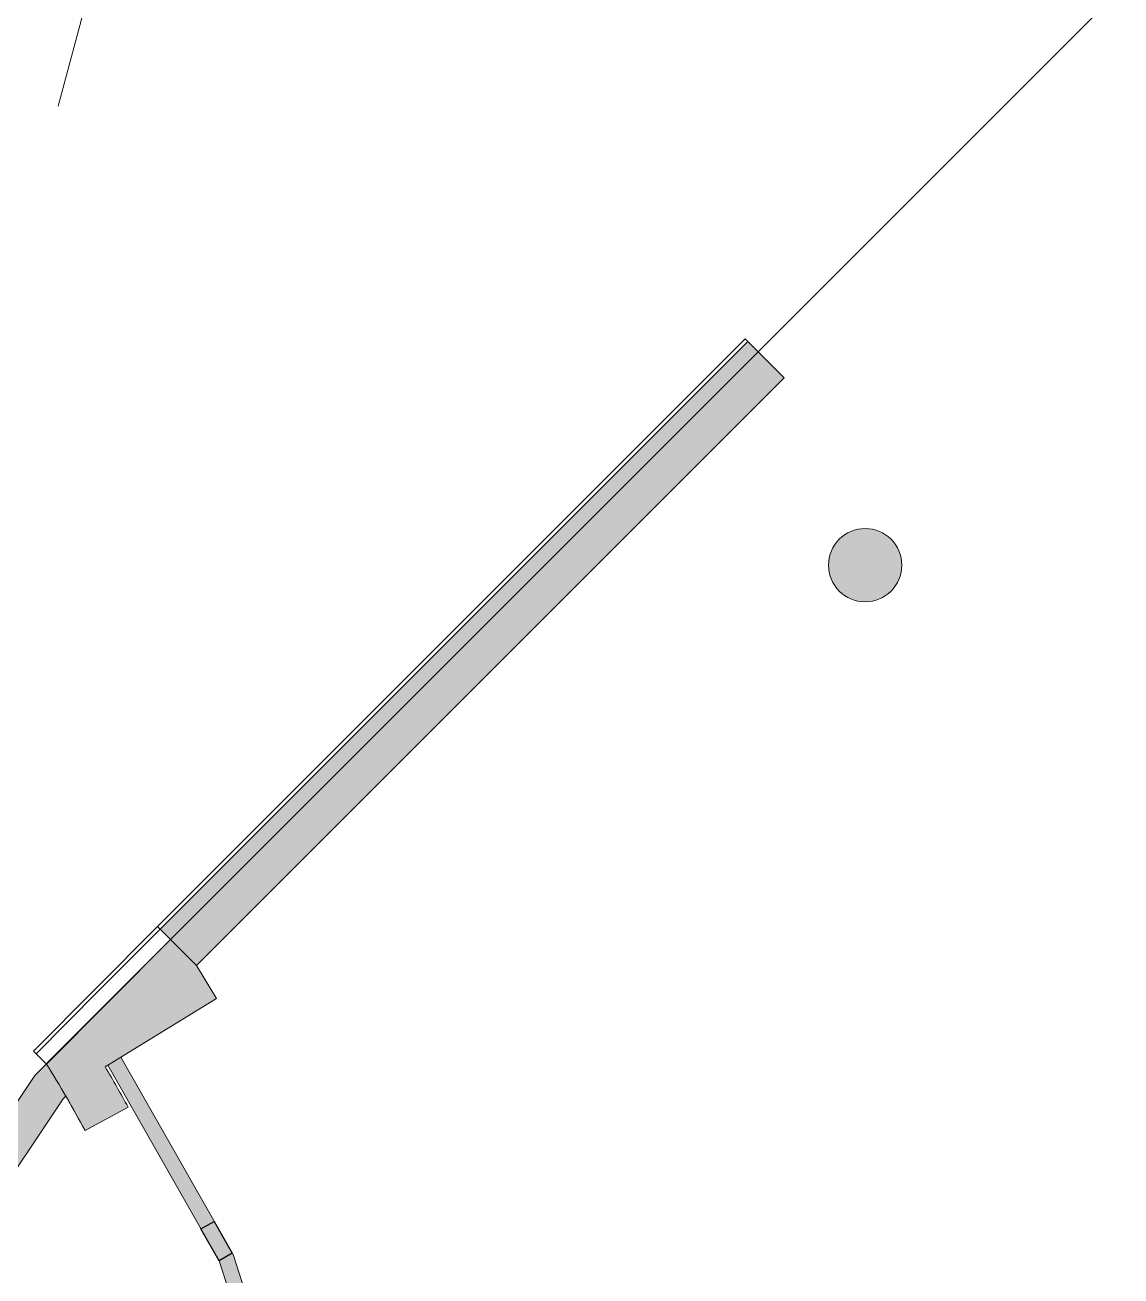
# Model space of a CAD drawing. Header units: millimetres. Extents: x 72919 to 485785, y -53256 to 338519.
# Drawn here: x 347614 to 356589, y 185931 to 196174 of the extents above; entities that cross this region are included whole.
import ezdxf

# ---------------------------------------------------------------- set-up
doc = ezdxf.new("R2010")
doc.units = ezdxf.units.MM
doc.layers.add('door', color=177, linetype='Continuous', lineweight=9)
doc.layers.add('wall', color=5, linetype='Continuous', lineweight=40)

msp = doc.modelspace()

# ---------------------------------------------------------------- hatches: boundary and pattern name
at = {"ltscale": 500, "true_color": 0x000000}
h = msp.add_hatch(color=18, dxfattribs=at)
h.dxf.hatch_style = 1
h.paths.add_polyline_path([(353618.10771, 193497.71035), (348805.95333, 188685.55597), (349018.08537, 188473.42394), (353830.23974, 193285.57831)])
h = msp.add_hatch(color=18, dxfattribs=at)
h.dxf.hatch_style = 1
edge = h.paths.add_edge_path()
edge.add_arc((354494.19079, 191751.61968), 300, 0, 360)
h = msp.add_hatch(color=18, dxfattribs=at)
h.dxf.hatch_style = 1
edge = h.paths.add_edge_path()
edge.add_line((348805.95333, 188685.55597), (347798.6189, 187678.22154))
edge.add_line((347798.6189, 187678.22154), (347790.77972, 187666.59948))
edge.add_arc((336810.43379, 180914.99944), 12890, 28.781721808, 31.586545441, ccw=False)
edge.add_line((348108.00733, 187121.20053), (348458.59146, 187313.79017))
edge.add_arc((336810.43379, 180914.99944), 13290, 28.781721808, 30.422137713)
edge.add_line((348270.64114, 187644.61662), (349183.26591, 188203.87379))
edge.add_line((349183.26591, 188203.87379), (349018.08537, 188473.42394))
edge.add_line((349018.08537, 188473.42394), (348805.95333, 188685.55597))
h = msp.add_hatch(color=18, dxfattribs=at)
h.dxf.hatch_style = 1
edge = h.paths.add_edge_path()
edge.add_line((348805.95333, 188685.55597), (347798.6189, 187678.22154))
edge.add_line((347798.6189, 187678.22154), (347790.77972, 187666.59948))
edge.add_arc((336810.43379, 180914.99944), 12890, 28.781721808, 31.586545441, ccw=False)
edge.add_line((348108.00733, 187121.20053), (348458.59146, 187313.79017))
edge.add_arc((336810.43379, 180914.99944), 13290, 28.781721808, 30.422137713)
edge.add_line((348270.64114, 187644.61662), (349183.26591, 188203.87379))
edge.add_line((349183.26591, 188203.87379), (349018.08537, 188473.42394))
edge.add_line((349018.08537, 188473.42394), (348805.95333, 188685.55597))
h = msp.add_hatch(color=18, dxfattribs=at)
h.dxf.hatch_style = 1
edge = h.paths.add_edge_path()
edge.add_arc((336810.43379, 180914.99944), 13290, 388.781721808, 392.009546584)
edge.add_line((348079.81939, 187959.50426), (347693.39985, 187573.09749))
edge.add_line((347693.39985, 187573.09749), (346512.19943, 185806.34664))
edge.add_line((346512.19943, 185806.34664), (346668.27597, 185500.02818))
edge.add_line((346668.27597, 185500.02818), (347948.22041, 187403.654))
edge.add_arc((342259.42312, 183999.01769), 6629.77851, 388.094889946, 390.899713578, ccw=False)
edge.add_line((348108.00733, 187121.20053), (348458.59146, 187313.79017))
h = msp.add_hatch(color=18, dxfattribs=at)
h.dxf.hatch_style = 1
h.paths.add_polyline_path([(349054.67964, 186317.06509), (349163.36442, 186378.81148), (349311.55577, 186117.968), (349202.87098, 186056.2216)])
at = {"layer": 'wall', "lineweight": 18, "ltscale": 0.007407, "true_color": 0x000000}
h = msp.add_hatch(color=18, dxfattribs=at)
h.dxf.hatch_style = 1
h.paths.add_polyline_path([(353533.25489, 193582.56316), (348721.10052, 188770.40879), (348805.95333, 188685.55597), (353618.10771, 193497.71035)])
h = msp.add_hatch(color=18, dxfattribs=at)
h.dxf.hatch_style = 1
h.paths.add_polyline_path([(348721.10052, 188770.40879), (348805.95333, 188685.55597), (348302.28612, 188181.88876), (348217.277, 188266.58526), (348721.10052, 188770.40879)], flags=0)
h = msp.add_hatch(color=18, dxfattribs=at)
h.dxf.hatch_style = 1
h.paths.add_polyline_path([(348721.10052, 188770.40879), (348805.95333, 188685.55597), (348302.28612, 188181.88876), (348217.277, 188266.58526), (348721.10052, 188770.40879)], flags=0)
h = msp.add_hatch(color=18, dxfattribs=at)
h.dxf.hatch_style = 1
h.paths.add_polyline_path([(348217.277, 188266.58526), (348302.28612, 188181.88876), (347790.77972, 187666.59948), (347705.61488, 187751.13911), (348217.277, 188266.58526)], flags=0)
h = msp.add_hatch(color=18, dxfattribs=at)
h.dxf.hatch_style = 1
h.paths.add_polyline_path([(348217.277, 188266.58526), (348302.28612, 188181.88876), (347790.77972, 187666.59948), (347705.61488, 187751.13911), (348217.277, 188266.58526)], flags=0)
h = msp.add_hatch(color=18, dxfattribs=at)
h.dxf.hatch_style = 1
h.paths.add_polyline_path([(350225.43379, 181715.16177), (349856.4754, 184044.68234), (349205.19258, 186049.07664), (348292.7642, 187658.17364), (348399.40273, 187723.52182), (349321.03456, 186097.05996), (349978.39743, 184073.95364), (350350.43379, 181724.99944), (350350.43379, 179499.99944), (350225.43379, 179499.99944)])

# ---------------------------------------------------------------- linework, layer by layer
at = {"color": 18, "ltscale": 500, "true_color": 0x000000}
for points in [[(415650.43379, 180914.99944, 0.4142135624), (336810.43379, 259754.99944), (221610.43379, 259754.99944, 0.4142135624), (142770.43379, 180914.99944), (142770.43379, 104414.99944, 0.4142135624), (221610.43379, 25574.99944), (336810.43379, 25574.99944, 0.4142135624), (415650.43379, 104414.99944)], [(414950.43379, 180914.99944, 0.4142135624), (336810.43379, 259054.99944), (221610.43379, 259054.99944, 0.4142135624), (143470.43379, 180914.99944), (143470.43379, 104414.99944, 0.4142135624), (221610.43379, 26274.99944), (336810.43379, 26274.99944, 0.4142135624), (414950.43379, 104414.99944)]]:
    msp.add_lwpolyline(points, format="xyb", close=True, dxfattribs=at)
msp.add_lwpolyline([(349054.67964, 186317.06509), (349163.36442, 186378.81148), (349311.55577, 186117.968), (349202.87098, 186056.2216)], close=True, dxfattribs=at)
at = {"layer": 'door', "linetype": 'ByBlock'}
msp.add_line((353618.10771, 193497.71035), (358610.28158, 198489.88422), dxfattribs=at)
at = {"layer": 'door', "linetype": 'ByBlock', "ltscale": 100}
msp.add_line((347886.28218, 195508.70407), (348145.10122, 196474.6299), dxfattribs=at)
at = {"layer": 'wall', "color": 18, "lineweight": 18, "ltscale": 0.007407, "true_color": 0x000000}
for p, q in [((349202.87098, 186056.2216), (348292.7642, 187658.17364)), ((349317.82857, 186106.92674), (348399.40273, 187723.52182)), ((349856.4754, 184044.68234), (349202.87098, 186056.2216)), ((349978.39743, 184073.95364), (349317.82857, 186106.92674))]:
    msp.add_line(p, q, dxfattribs=at)
for points in [[(353618.10771, 193497.71035), (353512.04169, 193603.77637), (348699.88731, 188791.62199), (348805.95333, 188685.55597)], [(348721.10052, 188770.40879), (353533.25489, 193582.56316)], [(348805.95333, 188685.55597), (353618.10771, 193497.71035)], [(348217.277, 188266.58526), (348721.10052, 188770.40879), (348699.88731, 188791.62199), (348196.02472, 188287.75939)], [(348217.277, 188266.58526), (348721.10052, 188770.40879), (348699.88731, 188791.62199), (348196.02472, 188287.75939)], [(348721.10052, 188770.40879), (348805.95333, 188685.55597), (348302.28612, 188181.88876)], [(348721.10052, 188770.40879), (348805.95333, 188685.55597), (348302.28612, 188181.88876)], [(348196.02472, 188287.75939), (347684.32366, 187772.27402), (347705.61488, 187751.13911)], [(348196.02472, 188287.75939), (347684.32366, 187772.27402), (347705.61488, 187751.13911)], [(348302.28612, 188181.88876), (347790.77972, 187666.59948), (347705.61488, 187751.13911), (348217.277, 188266.58526)], [(348302.28612, 188181.88876), (347790.77972, 187666.59948), (347705.61488, 187751.13911), (348217.277, 188266.58526)], [(346512.11194, 185806.51836), (347693.39985, 187573.09749), (348079.81939, 187959.50426)], [(348108.00733, 187121.20053), (347948.22041, 187403.654), (347926.39595, 187381.82954), (346668.27597, 185500.02818), (346564.13746, 185704.41219)]]:
    msp.add_lwpolyline(points, dxfattribs=at)
msp.add_lwpolyline([(353618.10771, 193497.71035), (348805.95333, 188685.55597), (349018.08537, 188473.42394), (353830.23974, 193285.57831)], close=True, dxfattribs=at)
msp.add_lwpolyline([(348805.95333, 188685.55597), (347798.6189, 187678.22154), (347790.77972, 187666.59948, -0.0122389629), (348108.00733, 187121.20053), (348458.59146, 187313.79017, 0.0071577869), (348270.64114, 187644.61662), (349183.26591, 188203.87379), (349018.08537, 188473.42394)], format="xyb", close=True, dxfattribs=at)
msp.add_lwpolyline([(348805.95333, 188685.55597), (347798.6189, 187678.22154), (347790.77972, 187666.59948, -0.0122389629), (348108.00733, 187121.20053), (348458.59146, 187313.79017, 0.0071577869), (348270.64114, 187644.61662), (349183.26591, 188203.87379), (349018.08537, 188473.42394)], format="xyb", close=True, dxfattribs=at)
msp.add_circle((354494.19079, 191751.61968), 300, dxfattribs=at)

doc.saveas('drawing.dxf')
